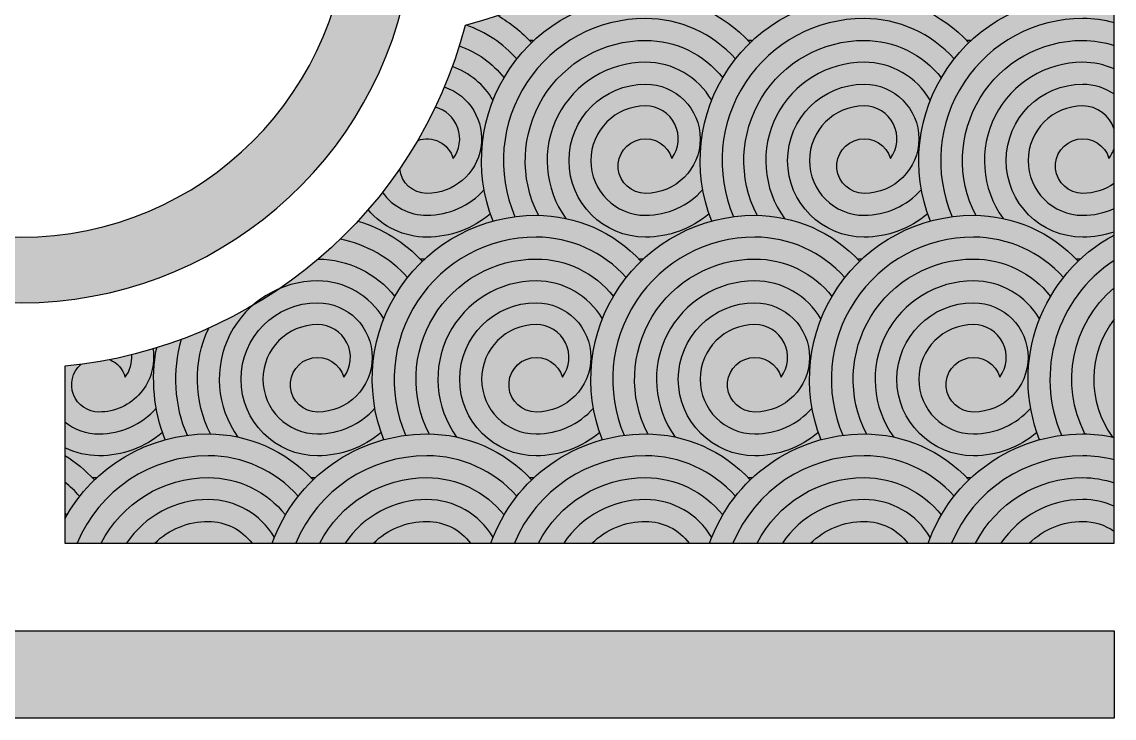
# Model space of a CAD drawing. Extents: x 46226 to 52544, y 29429 to 32275.
# Drawn here: x 46727.6 to 47227.2, y 30738.9 to 31057.4 of the extents above; entities that cross this region are included whole.
import ezdxf

# ---------------------------------------------------------------- set-up
doc = ezdxf.new("R2010")
doc.units = 0
doc.header["$LTSCALE"] = 1000
doc.header["$MEASUREMENT"] = 0

# ---------------------------------------------------------------- blocks, each defined once
blk = doc.blocks.new('dmgyxywl')
h = blk.add_hatch(color=42)
h.dxf.hatch_style = 1
h.paths.add_polyline_path([(785.6627537300956, -630.0000000000036, 0.5296103715122856), (715.941394180234, -732.6393202250074, -0.03400186756233257), (725.9309005918622, -730.6340734308214, -0.5385948708638986), (785.662753730212, -640.0000000000036, -0.2145275598044311), (826.8120488795903, -658.5070485064498, -0.03354111080086578), (833.5572063761792, -651.055473540564, 0.2101075844913805)])
h.paths.add_polyline_path([(785.6627537302993, -650.0000000000036, 0.5602845657230627), (736.6769980177487, -730.0079134930675, -0.04876835376769231), (749.2459174151008, -731.4350909360401, -0.6126568142648919), (785.6627537302411, -660.0000000000036, -0.2671563228269033), (815.921716911238, -677.4103681900197, -0.03835781439933054), (820.9546715903416, -667.080821398984, 0.2292727617895306)], flags=17)
h.paths.add_polyline_path([(785.6627537302338, -670.0000000000036, 1), (785.6627537302265, -740.0000000000036, 0.1773689056997282), (814.7272715136933, -729.3548221653837, -0.03835781439934827), (811.8394341135936, -718.2331961664277, -0.2144235957345806), (785.6627537302411, -730.0000000000036, -1), (785.6627537302265, -680.0000000000036, -0.6180339887500126), (797.6627537302338, -704.0000000000073, 2.000000000000271), (785.6627537302265, -720.0000000000036, 1)])
h = blk.add_hatch(color=42)
h.dxf.hatch_style = 1
h.paths.add_polyline_path([(885.6627537300956, -630.0000000000036, 0.5296103715122856), (815.941394180234, -732.6393202250074, -0.03400186756233257), (825.9309005918622, -730.6340734308214, -0.5385948708638986), (885.662753730212, -640.0000000000036, -0.2145275598044311), (926.8120488795903, -658.5070485064498, -0.03354111080086578), (933.5572063761792, -651.055473540564, 0.2101075844913805)])
h.paths.add_polyline_path([(885.6627537302993, -650.0000000000036, 0.5602845657230627), (836.6769980177487, -730.0079134930675, -0.04876835376769231), (849.2459174151008, -731.4350909360401, -0.6126568142648919), (885.6627537302411, -660.0000000000036, -0.2671563228269033), (915.921716911238, -677.4103681900197, -0.03835781439933054), (920.9546715903416, -667.080821398984, 0.2292727617895306)], flags=17)
h.paths.add_polyline_path([(885.6627537302338, -670.0000000000036, 1), (885.6627537302265, -740.0000000000036, 0.1773689056997282), (914.7272715136933, -729.3548221653837, -0.03835781439934827), (911.8394341135936, -718.2331961664277, -0.2144235957345806), (885.6627537302411, -730.0000000000036, -1), (885.6627537302265, -680.0000000000036, -0.6180339887500126), (897.6627537302338, -704.0000000000073, 2.000000000000271), (885.6627537302265, -720.0000000000036, 1)])
h = blk.add_hatch(color=42)
h.dxf.hatch_style = 1
edge = h.paths.add_edge_path()
edge.add_line((1000, -641.9015690495544), (1000, -631.6009198063584))
edge.add_arc((985.6627537302265, -695.0000000000073), 65.00000000000321, 77.25730859235688, 90.00000000011543)
edge.add_arc((985.6627537302411, -705.0000000000109), 75.00000000000769, 90.00000000011117, 201.6246339271363)
edge.add_arc((935.6627537302338, -805.0000000000109), 75.00000000000679, 97.45561070894001, 105.2452637187024, ccw=False)
edge.add_arc((985.6627537302265, -705.0000000000036), 65.00000000000031, 90.00000000001279, 203.2267108443493, ccw=False)
edge.add_arc((985.6627537302265, -695.0000000000073), 55.00000000000279, 74.88975112758868, 90.00000000001518, ccw=False)
edge = h.paths.add_edge_path()
edge.add_line((1000, -663.0712767339537), (1000, -652.3450662947434))
edge.add_arc((985.6627537302338, -695.0000000000109), 45.00000000000598, 71.42138926846027, 89.99999999991662)
edge.add_arc((985.6627537302193, -704.9999999999927), 54.99999999998902, 89.99999999991662, 207.0449473588073)
edge.add_arc((935.6627537302338, -795.0000000000109), 65.00000000000489, 77.9378990770116, 89.10593422333181, ccw=False)
edge.add_arc((985.6627537302338, -705.0000000000036), 44.99999999999861, 89.99999999999068, 215.9760102486712, ccw=False)
edge.add_arc((985.6627537302338, -695.0000000000073), 35.00000000000311, 65.81805369536829, 89.99999999998812, ccw=False)
edge = h.paths.add_edge_path()
edge.add_line((1000, -715.4803166332931), (1000, -699.4094636181762))
edge.add_arc((985.6627537302265, -695.0000000000036), 15.00000000000236, 323.1301023541615, 342.90456086186595, ccw=False)
edge.add_arc((985.6627537302265, -707.5), 12.50000000000193, 16.2602047082706, 270.0000000000001)
edge.add_arc((985.6627537302265, -695.0000000000036), 25, 270.0000000000084, 304.993943977042)
edge = h.paths.add_edge_path()
edge.add_line((1000, -737.6549337052638), (1000, -726.9287232660536))
edge.add_arc((985.6627537302338, -695), 35.00000000000316, 270, 294.18194630463165, ccw=False)
edge.add_arc((985.6627537302265, -705.0000000000036), 25.00000000000182, 89.99999999999159, 270.00000000000836, ccw=False)
edge.add_arc((985.6627537302265, -695.0000000000036), 15.00000000000276, 17.095439138107395, 90, ccw=False)
edge.add_line((1000, -690.5905363818383), (1000, -674.5196833667105))
edge.add_arc((985.6627537302265, -695), 24.99999999999745, 55.0060560229664, 89.99999999998334)
edge.add_arc((985.6627537302265, -705.0000000000036), 34.99999999999818, 89.99999999999405, 270.000000000006)
edge.add_arc((985.6627537302411, -695.0000000000036), 44.99999999999771, 269.9999999999815, 288.5786107315339)
h = blk.add_hatch(color=42)
h.dxf.hatch_style = 1
edge = h.paths.add_edge_path()
edge.add_arc((649.9999999932625, -440.0000000018372), 210.0000000000062, 284.8049397042183, 288.9157934043822)
edge.add_arc((685.6627537302265, -695.0000000000073), 65.00000000000321, 42.53726890509529, 60.08681777884328, ccw=False)
edge.add_arc((785.6627537302193, -705.0000000000437), 75.00000000001478, 134.0065524864345, 141.6907281251619)
edge.add_arc((685.6627537302265, -695.0000000000073), 55.00000000000279, 41.56798078502358, 70.89848405411118)
edge = h.paths.add_edge_path()
edge.add_arc((500.000000011576, -589.9999999658066), 209.9999999999992, 339.9537906880102, 342.6825770567418)
edge.add_arc((685.6627537302338, -695.0000000000109), 45.00000000000598, 38.34726389134528, 70.77436011584092, ccw=False)
edge.add_arc((785.6627537302629, -705.0000000000146), 75.00000000002514, 149.6295375079852, 158.4161933700318)
edge.add_arc((685.6627537302338, -695.0000000000073), 35.00000000000311, 30.16957349167917, 70.61897504304217)
edge = h.paths.add_edge_path()
edge.add_arc((500.0000000066866, -589.9999999898064), 209.9999999999992, 319.1254991670868, 321.9222942699828)
edge.add_arc((685.6627537302338, -705.0000000000036), 25, 215.4877479380364, 270)
edge.add_arc((685.6627537302411, -695.0000000000073), 34.99999999999623, 270, 318.409240233315)
edge.add_arc((785.6627537302193, -705.0000000000437), 74.99999999997992, 190.1626203549432, 198.9492762169941)
edge.add_arc((685.6627537302338, -695.0000000000036), 44.9999999999965, 269.9999999999907, 310.23154983365197, ccw=False)
edge.add_arc((685.6627537302265, -705.0000000000036), 35, 219.8449228837463, 270.00000000000597, ccw=False)
edge = h.paths.add_edge_path()
edge.add_arc((500.0000000075306, -589.9999999865431), 209.9999999999991, 325.5751059687954, 329.7680797704368)
edge.add_arc((685.6627537302193, -707.5), 12.50000000000339, 16.26020470828672, 109.74982804162809, ccw=False)
edge.add_arc((685.6627537303866, -695.0000000004766), 14.99999999958752, 323.1301023552343, 435.1811853152982)
edge.add_arc((499.9999999931024, -590.0000000119908), 209.9999999999981, 334.4723142929128, 337.2227603424911)
edge.add_arc((685.6627537302193, -695.0000000000036), 24.99999999999975, -89.99999999998329, 71.43182685168352, ccw=False)
edge.add_arc((685.6627537302193, -707.5), 12.50000000000339, 185.593357603436, 270.00000000003337, ccw=False)
h = blk.add_hatch(color=42)
h.dxf.hatch_style = 1
h.paths.add_polyline_path([(635.6627537302338, -770.0000000000036, 1), (635.6627537302265, -840.0000000000036, 0.1773689056997282), (664.7272715136933, -829.3548221653837, -0.03835781439934827), (661.8394341135936, -818.2331961664277, -0.2144235957345806), (635.6627537302411, -830.0000000000036, -1), (635.6627537302265, -780.0000000000036, -0.6180339887500126), (647.6627537302338, -804.0000000000073, 2.000000000000271), (635.6627537302265, -820.0000000000036, 1)])
edge = h.paths.add_edge_path()
edge.add_arc((500.0000000101645, -589.999999994383), 209.9999999999991, 287.1871689195216, 290.4176669954207)
edge.add_arc((635.6627537302265, -805.0000000000036), 65.00000000000031, 163.745889643642, 203.2267108443493)
edge.add_arc((585.6627537302338, -905.0000000000109), 75.00000000000679, 97.45561070893994, 105.2452637187024)
edge.add_arc((635.6627537302411, -805.0000000000109), 75.00000000000769, 168.9478783152486, 201.6246339271362, ccw=False)
edge = h.paths.add_edge_path()
edge.add_arc((499.9999999925712, -590.0000000047148), 209.9999999999991, 314.03423832602, 317.2052351135456)
edge.add_arc((635.6627537302265, -795.0000000000073), 65.00000000000321, 42.53726890509529, 73.52522788294237, ccw=False)
edge.add_arc((735.6627537302193, -805.0000000000437), 75.00000000001478, 134.0065524864345, 141.6907281251619)
edge.add_arc((635.6627537302265, -795.0000000000073), 55.00000000000279, 41.56798078502358, 79.20023790724166)
edge = h.paths.add_edge_path()
edge.add_arc((500.0000000010477, -589.9999999970532), 209.9999999999992, 294.1358722085545, 300.1868248826239)
edge.add_arc((635.6627537302338, -805.0000000000036), 44.99999999999861, 131.9305214316851, 215.9760102486712)
edge.add_arc((585.6627537302338, -895.0000000000109), 65.00000000000489, 77.93789907701158, 89.10593422333179)
edge.add_arc((635.6627537302193, -804.9999999999927), 54.99999999998902, 154.8682700097412, 207.0449473588073, ccw=False)
edge = h.paths.add_edge_path()
edge.add_arc((500.0000000045256, -589.9999999944375), 209.9999999999991, 304.3161700317251, 310.3670190283675)
edge.add_arc((635.6627537302338, -795.0000000000109), 45.00000000000598, 38.34726389134528, 89.55391983362858, ccw=False)
edge.add_arc((735.6627537302629, -805.0000000000146), 75.00000000002514, 149.6295375079852, 158.4161933700318)
edge.add_arc((635.6627537302338, -795.0000000000073), 35.00000000000311, 30.16957349167917, 89.99999999998808)
edge.add_arc((635.6627537302338, -805.0000000000036), 44.99999999999861, 89.99999999999073, 112.572473506943)
h = blk.add_hatch(color=42)
h.dxf.hatch_style = 1
h.paths.add_polyline_path([(735.6627537300956, -730.0000000000036, 0.5296103715122856), (665.941394180234, -832.6393202250074, -0.03400186756233257), (675.9309005918622, -830.6340734308214, -0.5385948708638986), (735.662753730212, -740.0000000000036, -0.2145275598044311), (776.8120488795903, -758.5070485064498, -0.03354111080086578), (783.5572063761792, -751.055473540564, 0.2101075844913805)])
h.paths.add_polyline_path([(735.6627537302993, -750.0000000000036, 0.5602845657230627), (686.6769980177487, -830.0079134930675, -0.04876835376769231), (699.2459174151008, -831.4350909360401, -0.6126568142648919), (735.6627537302411, -760.0000000000036, -0.2671563228269033), (765.921716911238, -777.4103681900197, -0.03835781439933054), (770.9546715903416, -767.080821398984, 0.2292727617895306)], flags=17)
h.paths.add_polyline_path([(735.6627537302338, -770.0000000000036, 1), (735.6627537302265, -840.0000000000036, 0.1773689056997282), (764.7272715136933, -829.3548221653837, -0.03835781439934827), (761.8394341135936, -818.2331961664277, -0.2144235957345806), (735.6627537302411, -830.0000000000036, -1), (735.6627537302265, -780.0000000000036, -0.6180339887500126), (747.6627537302338, -804.0000000000073, 2.000000000000271), (735.6627537302265, -820.0000000000036, 1)])
h = blk.add_hatch(color=42)
h.dxf.hatch_style = 1
h.paths.add_polyline_path([(835.6627537300956, -730.0000000000036, 0.5296103715122856), (765.941394180234, -832.6393202250074, -0.03400186756233257), (775.9309005918622, -830.6340734308214, -0.5385948708638986), (835.662753730212, -740.0000000000036, -0.2145275598044311), (876.8120488795903, -758.5070485064498, -0.03354111080086578), (883.5572063761792, -751.055473540564, 0.2101075844913805)])
h.paths.add_polyline_path([(835.6627537302993, -750.0000000000036, 0.5602845657230627), (786.6769980177487, -830.0079134930675, -0.04876835376769231), (799.2459174151008, -831.4350909360401, -0.6126568142648919), (835.6627537302411, -760.0000000000036, -0.2671563228269033), (865.921716911238, -777.4103681900197, -0.03835781439933054), (870.9546715903416, -767.080821398984, 0.2292727617895306)], flags=17)
h.paths.add_polyline_path([(835.6627537302338, -770.0000000000036, 1), (835.6627537302265, -840.0000000000036, 0.1773689056997282), (864.7272715136933, -829.3548221653837, -0.03835781439934827), (861.8394341135936, -818.2331961664277, -0.2144235957345806), (835.6627537302411, -830.0000000000036, -1), (835.6627537302265, -780.0000000000036, -0.6180339887500126), (847.6627537302338, -804.0000000000073, 2.000000000000271), (835.6627537302265, -820.0000000000036, 1)])
h = blk.add_hatch(color=42)
h.dxf.hatch_style = 1
h.paths.add_polyline_path([(935.6627537300956, -730.0000000000036, 0.5296103715122856), (865.941394180234, -832.6393202250074, -0.03400186756233257), (875.9309005918622, -830.6340734308214, -0.5385948708638986), (935.662753730212, -740.0000000000036, -0.2145275598044311), (976.8120488795903, -758.5070485064498, -0.03354111080086578), (983.5572063761792, -751.055473540564, 0.2101075844913805)])
h.paths.add_polyline_path([(935.6627537302993, -750.0000000000036, 0.5602845657230627), (886.6769980177487, -830.0079134930675, -0.04876835376769231), (899.2459174151008, -831.4350909360401, -0.6126568142648919), (935.6627537302411, -760.0000000000036, -0.2671563228269033), (965.921716911238, -777.4103681900197, -0.03835781439933054), (970.9546715903416, -767.080821398984, 0.2292727617895306)], flags=17)
h.paths.add_polyline_path([(935.6627537302338, -770.0000000000036, 1), (935.6627537302265, -840.0000000000036, 0.1773689056997282), (964.7272715136933, -829.3548221653837, -0.03835781439934827), (961.8394341135936, -818.2331961664277, -0.2144235957345806), (935.6627537302411, -830.0000000000036, -1), (935.6627537302265, -780.0000000000036, -0.6180339887500126), (947.6627537302338, -804.0000000000073, 2.000000000000271), (935.6627537302265, -820.0000000000036, 1)])
h = blk.add_hatch(color=42)
h.dxf.hatch_style = 1
edge = h.paths.add_edge_path()
edge.add_line((1000, -750.6569415989798), (1000, -739.02145806115))
edge.add_arc((1035.662753730241, -805.0000000000109), 75.00000000000769, 118.3921303085546, 201.6246339271363)
edge.add_arc((985.6627537302338, -905.0000000000109), 75.00000000000679, 97.45561070894001, 105.2452637187024, ccw=False)
edge.add_arc((1035.662753730227, -805.0000000000036), 65.00000000000031, 123.27497763865821, 203.2267108443493, ccw=False)
edge = h.paths.add_edge_path()
edge.add_line((1000, -777.5560936385446), (1000, -763.1291509952716))
edge.add_arc((1035.662753730219, -804.9999999999927), 54.99999999998902, 130.4221084661392, 207.0449473588073)
edge.add_arc((985.6627537302338, -895.0000000000109), 65.00000000000489, 77.9378990770116, 89.10593422333181, ccw=False)
edge.add_arc((1035.662753730234, -805.0000000000036), 44.99999999999861, 142.4202877184923, 215.9760102486712, ccw=False)
h = blk.add_hatch(color=42)
h.dxf.hatch_style = 1
edge = h.paths.add_edge_path()
edge.add_line((520, -824.4853315493019), (520, -836.2998106318009))
edge.add_arc((535.6627537302265, -805.0000000000036), 35, 243.4161362098932, 270.0000000000059)
edge.add_arc((535.6627537302338, -795.0000000000036), 44.9999999999965, 269.9999999999907, 310.231549833652)
edge.add_arc((635.6627537302193, -805.0000000000437), 74.99999999997992, 190.1626203549432, 198.9492762169941, ccw=False)
edge.add_arc((535.6627537302411, -795.0000000000073), 34.99999999999623, 270, 318.40924023331496, ccw=False)
edge.add_arc((535.6627537302338, -805.0000000000036), 25, 231.2068855710605, 270, ccw=False)
edge = h.paths.add_edge_path()
edge.add_arc((499.9999999892534, -589.9999999954962), 209.9999999999997, 259.3416747624432, 262.0737782459522)
edge.add_arc((535.6627537302265, -805.0000000000036), 65.00000000000031, 173.8121596233367, 203.2267108443493)
edge.add_arc((485.6627537302338, -905.0000000000109), 75.00000000000679, 97.45561070893994, 105.2452637187024)
edge.add_arc((535.6627537302411, -805.0000000000109), 75.00000000000769, 173.3979072818975, 201.6246339271362, ccw=False)
edge = h.paths.add_edge_path()
edge.add_arc((499.9999999931169, -589.9999999984211), 209.9999999999991, 277.4665586562827, 281.15692139101)
edge.add_arc((535.6627537302193, -807.5), 12.50000000000339, 16.26020470828672, 66.56395757636659, ccw=False)
edge.add_arc((535.6627537266613, -795.0000000123182), 14.99999999546195, 323.1301023999574, 364.5543258483389)
edge.add_arc((500.0000000098953, -589.9999999950269), 210.0000000000365, 283.9470842488067, 286.7048108304048)
edge.add_arc((535.6627537302265, -795.0000000000036), 25.00000000000139, -90, 8.887436518116886, ccw=False)
edge.add_arc((535.6627537302193, -807.5), 12.50000000000339, 132.0595223890934, 270.00000000003337, ccw=False)
h = blk.add_hatch(color=42)
h.dxf.hatch_style = 1
edge = h.paths.add_edge_path()
edge.add_line((520, -865.9147198980427), (520, -868.7591008312265))
edge.add_arc((585.6627537302629, -905.0000000000146), 75.00000000002514, 149.6295375079852, 151.1046069359036, ccw=False)
edge.add_arc((485.6627537302338, -895.0000000000109), 45.00000000000598, 38.34726389134529, 40.26618536622761)
edge = h.paths.add_edge_path()
edge.add_line((520, -839.8098421943869), (520, -852.0354388058113))
edge.add_arc((485.6627537302265, -895.0000000000073), 55.00000000000279, 41.56798078502362, 51.368177072690514, ccw=False)
edge.add_arc((585.6627537302193, -905.0000000000437), 75.00000000001478, 134.0065524864345, 141.6907281251619, ccw=False)
edge.add_arc((485.6627537302265, -895.0000000000073), 65.00000000000321, 42.53726890509537, 58.11167526656568)
edge = h.paths.add_edge_path()
edge.add_line((461.1678563023961, -880), (480, -880))
edge.add_line((480, -880), (480, -870.461134642399))
edge.add_arc((485.6627537302265, -905.0000000000036), 35, 99.31098158896569, 134.4153085971932)
edge = h.paths.add_edge_path()
edge.add_line((436.6729588745657, -880), (448.2461798624936, -880))
edge.add_arc((485.6627537302338, -905.0000000000036), 44.99999999999797, 97.22920791291159, 146.2510114041081, ccw=False)
edge.add_line((480, -860.3577193661622), (480, -850.2922928629741))
edge.add_arc((485.6627537302193, -904.9999999999927), 54.99999999999028, 95.90959765738866, 152.9643082105898)
edge = h.paths.add_edge_path()
edge.add_line((414.9520756115817, -880), (425.6627537302338, -880))
edge.add_arc((485.6627537302265, -905.0000000000036), 64.9999999999989, 94.99790333071383, 157.3801350519542, ccw=False)
edge.add_line((480, -840.247137359107), (480, -830.2140840786851))
edge.add_arc((485.6627537302411, -905.0000000000109), 75.0000000000074, 94.33014604154802, 160.5287793655027)
h = blk.add_hatch(color=42)
h.dxf.hatch_style = 1
edge = h.paths.add_edge_path()
edge.add_line((561.1678563023961, -880.0000000000036), (605.6627537302193, -880))
edge.add_arc((585.6627537302265, -895), 24.99999999999381, 36.86989764585402, 89.99999999998332)
edge.add_arc((585.6627537302265, -905.0000000000036), 34.99999999999818, 89.99999999999405, 134.4153085971974)
edge = h.paths.add_edge_path()
edge.add_line((536.6729588745657, -880), (548.2461798624936, -880))
edge.add_arc((585.6627537302338, -905.0000000000036), 44.99999999999861, 89.99999999999068, 146.2510114041081, ccw=False)
edge.add_arc((585.6627537302338, -895.0000000000073), 35.00000000000311, 30.169573491679216, 89.99999999998812, ccw=False)
edge.add_arc((685.6627537302629, -905.0000000000146), 75.00000000002514, 149.6295375079852, 158.4161933700318, ccw=False)
edge.add_arc((585.6627537302338, -895.0000000000109), 45.00000000000598, 38.34726389134529, 89.99999999991662)
edge.add_arc((585.6627537302193, -904.9999999999927), 54.99999999998902, 89.99999999991662, 152.9643082105898)
edge = h.paths.add_edge_path()
edge.add_line((520, -868.7591008312156), (520, -880.0000000000036))
edge.add_line((520, -880.0000000000036), (525.6627537302265, -880))
edge.add_arc((585.6627537302265, -905.0000000000036), 65.00000000000031, 90.00000000001279, 157.3801350519566, ccw=False)
edge.add_arc((585.6627537302265, -895.0000000000073), 55.00000000000279, 41.56798078502362, 90.00000000001518, ccw=False)
edge.add_arc((685.6627537302193, -905.0000000000437), 75.00000000001478, 134.0065524864345, 141.6907281251619, ccw=False)
edge.add_arc((585.6627537302265, -895.0000000000073), 65.00000000000321, 42.53726890509537, 90.00000000011543)
edge.add_arc((585.6627537302411, -905.0000000000109), 75.00000000000769, 90.00000000011117, 151.1046069358906)
h = blk.add_hatch(color=42)
h.dxf.hatch_style = 1
edge = h.paths.add_edge_path()
edge.add_line((661.1678563023961, -880.0000000000036), (705.6627537302265, -880.0000000000036))
edge.add_arc((685.6627537302265, -895.0000000000036), 24.99999999999854, 36.86989764584402, 89.99999999998334)
edge.add_arc((685.6627537302265, -905.0000000000036), 34.99999999999818, 89.99999999999405, 134.4153085971974)
edge = h.paths.add_edge_path()
edge.add_line((636.6729588745657, -880), (648.2461798624936, -880))
edge.add_arc((685.6627537302338, -905.0000000000036), 44.99999999999861, 89.99999999999068, 146.2510114041081, ccw=False)
edge.add_arc((685.6627537302338, -895.0000000000073), 35.00000000000311, 30.169573491679216, 89.99999999998812, ccw=False)
edge.add_arc((785.6627537302629, -905.0000000000146), 75.00000000002514, 149.6295375079852, 158.4161933700318, ccw=False)
edge.add_arc((685.6627537302338, -895.0000000000109), 45.00000000000598, 38.34726389134529, 89.99999999991662)
edge.add_arc((685.6627537302193, -904.9999999999927), 54.99999999998902, 89.99999999991662, 152.9643082105898)
edge = h.paths.add_edge_path()
edge.add_line((614.9520756115817, -880), (625.6627537302338, -880))
edge.add_arc((685.6627537302265, -905.0000000000036), 65.00000000000031, 90.00000000001279, 157.3801350519541, ccw=False)
edge.add_arc((685.6627537302265, -895.0000000000073), 55.00000000000279, 41.56798078502362, 90.00000000001518, ccw=False)
edge.add_arc((785.6627537302193, -905.0000000000437), 75.00000000001478, 134.0065524864345, 141.6907281251619, ccw=False)
edge.add_arc((685.6627537302265, -895.0000000000073), 65.00000000000321, 42.53726890509537, 90.00000000011543)
edge.add_arc((685.6627537302411, -905.0000000000109), 75.00000000000769, 90.00000000011117, 160.5287793655027)
h = blk.add_hatch(color=42)
h.dxf.hatch_style = 1
edge = h.paths.add_edge_path()
edge.add_line((761.1678563023961, -880.0000000000036), (805.6627537302193, -880))
edge.add_arc((785.6627537302265, -895), 24.99999999999381, 36.86989764585402, 89.99999999998332)
edge.add_arc((785.6627537302265, -905.0000000000036), 34.99999999999818, 89.99999999999405, 134.4153085971974)
edge = h.paths.add_edge_path()
edge.add_line((736.6729588745657, -880), (748.2461798625081, -880))
edge.add_arc((785.6627537302338, -905.0000000000036), 44.99999999999861, 89.99999999999068, 146.2510114040979, ccw=False)
edge.add_arc((785.6627537302338, -895.0000000000073), 35.00000000000311, 30.169573491679216, 89.99999999998812, ccw=False)
edge.add_arc((885.6627537302629, -905.0000000000146), 75.00000000002514, 149.6295375079852, 158.4161933700318, ccw=False)
edge.add_arc((785.6627537302338, -895.0000000000109), 45.00000000000598, 38.34726389134529, 89.99999999991662)
edge.add_arc((785.6627537302193, -904.9999999999927), 54.99999999998902, 89.99999999991662, 152.9643082105898)
edge = h.paths.add_edge_path()
edge.add_line((714.9520756115817, -880), (725.6627537302265, -880))
edge.add_arc((785.6627537302265, -905.0000000000036), 65.00000000000031, 90.00000000001279, 157.3801350519566, ccw=False)
edge.add_arc((785.6627537302265, -895.0000000000073), 55.00000000000279, 41.56798078502362, 90.00000000001518, ccw=False)
edge.add_arc((885.6627537302193, -905.0000000000437), 75.00000000001478, 134.0065524864345, 141.6907281251619, ccw=False)
edge.add_arc((785.6627537302265, -895.0000000000073), 65.00000000000321, 42.53726890509537, 90.00000000011543)
edge.add_arc((785.6627537302411, -905.0000000000109), 75.00000000000769, 90.00000000011117, 160.5287793655027)
h = blk.add_hatch(color=42)
h.dxf.hatch_style = 1
edge = h.paths.add_edge_path()
edge.add_line((861.1678563023961, -880.0000000000036), (905.6627537302193, -880))
edge.add_arc((885.6627537302265, -895), 24.99999999999381, 36.86989764585402, 89.99999999998332)
edge.add_arc((885.6627537302265, -905.0000000000036), 34.99999999999818, 89.99999999999405, 134.4153085971974)
edge = h.paths.add_edge_path()
edge.add_line((836.6729588745657, -880), (848.2461798625009, -880))
edge.add_arc((885.6627537302338, -905.0000000000036), 44.99999999999861, 89.99999999999068, 146.251011404103, ccw=False)
edge.add_arc((885.6627537302338, -895.0000000000073), 35.00000000000311, 30.169573491679216, 89.99999999998812, ccw=False)
edge.add_arc((985.6627537302629, -905.0000000000146), 75.00000000002514, 149.6295375079852, 158.4161933700318, ccw=False)
edge.add_arc((885.6627537302338, -895.0000000000109), 45.00000000000598, 38.34726389134529, 89.99999999991662)
edge.add_arc((885.6627537302193, -904.9999999999927), 54.99999999998902, 89.99999999991662, 152.9643082105898)
edge = h.paths.add_edge_path()
edge.add_line((814.9520756115817, -880), (825.6627537302338, -880))
edge.add_arc((885.6627537302265, -905.0000000000036), 65.00000000000031, 90.00000000001279, 157.3801350519541, ccw=False)
edge.add_arc((885.6627537302265, -895.0000000000073), 55.00000000000279, 41.56798078502362, 90.00000000001518, ccw=False)
edge.add_arc((985.6627537302193, -905.0000000000437), 75.00000000001478, 134.0065524864345, 141.6907281251619, ccw=False)
edge.add_arc((885.6627537302265, -895.0000000000073), 65.00000000000321, 42.53726890509537, 90.00000000011543)
edge.add_arc((885.6627537302411, -905.0000000000109), 75.00000000000769, 90.00000000011117, 160.5287793655027)
h = blk.add_hatch(color=42)
h.dxf.hatch_style = 1
edge = h.paths.add_edge_path()
edge.add_line((961.1678563023961, -880.0000000000036), (1000, -880))
edge.add_line((1000, -880), (1000, -874.5196833667105))
edge.add_arc((985.6627537302265, -895), 24.99999999999745, 55.0060560229664, 89.99999999998334)
edge.add_arc((985.6627537302265, -905.0000000000036), 34.99999999999818, 89.99999999999405, 134.4153085971974)
edge = h.paths.add_edge_path()
edge.add_line((936.6729588745657, -880), (948.2461798625009, -880))
edge.add_arc((985.6627537302338, -905.0000000000036), 44.99999999999834, 89.99999999999068, 146.251011404103, ccw=False)
edge.add_arc((985.6627537302338, -895.0000000000073), 35.00000000000291, 65.81805369536829, 89.99999999998812, ccw=False)
edge.add_line((1000, -863.0712767339537), (1000, -852.3450662947471))
edge.add_arc((985.6627537302265, -895.0000000000109), 45.00000000000575, 71.42138926845, 89.99999999990736)
edge.add_arc((985.6627537302193, -904.9999999999927), 54.99999999998978, 89.99999999991662, 152.9643082105898)
edge = h.paths.add_edge_path()
edge.add_line((914.9520756115817, -880), (925.6627537302265, -880))
edge.add_arc((985.6627537302265, -905.0000000000036), 64.99999999999882, 90.00000000001279, 157.3801350519566, ccw=False)
edge.add_arc((985.6627537302193, -895.0000000000073), 55.00000000000239, 74.8897511275814, 90.00000000000762, ccw=False)
edge.add_line((1000, -841.9015690495544), (1000, -831.6009198063621))
edge.add_arc((985.6627537302265, -895.0000000000036), 65.00000000000337, 77.25730859235546, 90.00000000011543)
edge.add_arc((985.6627537302411, -905.0000000000109), 75.00000000000782, 90.00000000011117, 160.5287793655027)
at = {"color": 42}
for points in [[(715.941394180234, -732.6393202250074, -0.5296103715128742), (785.6627537302338, -630.0000000000036, -0.2101075844907978), (833.557206376172, -651.0554735405567, -0.2101075844907978)], [(815.941394180234, -732.6393202250074, -0.5296103715128742), (885.6627537302338, -630.0000000000036, -0.2101075844907978), (933.557206376172, -651.0554735405567, -0.2101075844907978)], [(915.941394180234, -732.6393202250074, -0.5296103715129522), (985.6627537302338, -630.0000000000036, -0.05565784578429536), (1000, -631.6009198063621, -0.05565784578429536)], [(718.077420186084, -638.659167573107, -0.0767243723206992), (733.557206376172, -651.0554735405567)], [(726.8120488795903, -658.5070485064498, 0.1286817691883991), (703.6611132614344, -643.0282860184016, 0.1286817691883991)], [(826.8120488795903, -658.5070485064498, 0.2145275598043432), (785.6627537302338, -640.0000000000036, 0.5385948708639797), (725.9309005918622, -730.6340734308214)], [(926.8120488795903, -658.5070485064498, 0.2145275598043432), (885.6627537302338, -640.0000000000036, 0.5385948708639797), (825.9309005918622, -730.6340734308214)], [(1000, -641.9015690495544, 0.06602659611145333), (985.6627537302338, -640.0000000000036, 0.5385948708639797), (925.9309005918622, -730.6340734308214)], [(700.480768745605, -652.5096901517063, -0.1424417020997415), (720.9546715903343, -667.0808213989803)], [(736.6769980177487, -730.0079134930675, -0.5602845657226486), (785.6627537302338, -650.0000000000036, -0.2292727617898945), (820.9546715903343, -667.0808213989803, -0.2292727617898945)], [(732.4569485359389, -649.8856637809513, 0.01238804775090993), (734.6840423793474, -649.9893556754505, 0.01238804775090993)], [(836.6769980177487, -730.0079134930675, -0.5602845657226486), (885.6627537302338, -650.0000000000036, -0.2292727617898945), (920.9546715903343, -667.0808213989803, -0.2292727617898945)], [(832.4569485359389, -649.8856637809513, 0.01238804775090993), (834.6840423793474, -649.9893556754505, 0.01238804775090993)], [(936.6769980177487, -730.0079134930675, -0.5602845657225167), (985.6627537302338, -650.0000000000036, -0.08124252033361139), (1000, -652.3450662947434, -0.08124252033361139)], [(932.4569485359389, -649.8856637809513, 0.01238804775090993), (934.6840423793474, -649.9893556754505, 0.01238804775090993)], [(715.921716911238, -677.410368190016, 0.1783495330455104), (697.2774596319068, -661.9833586381465, 0.1783495330455104)], [(815.921716911238, -677.410368190016, 0.2671563228269426), (785.6627537302338, -660.0000000000036, 0.6126568142647957), (749.2459174150936, -731.4350909360364)], [(915.921716911238, -677.410368190016, 0.2671563228269426), (885.6627537302338, -660.0000000000036, 0.6126568142647957), (849.2459174150936, -731.4350909360364)], [(1000, -663.0712767339537, 0.1059069629637449), (985.6627537302338, -660.0000000000036, 0.6126568142647957), (949.2459174150936, -731.4350909360364)], [(693.6235734945003, -671.3013639911333, -0.849802207007398), (685.6627537302338, -720.0000000000036, -0.3859011841348611), (673.2222699040358, -708.7183440278168, -0.3859011841348611)], [(814.7272715136933, -729.3548221653837, -0.1773689056996906), (785.6627537302338, -740.0000000000036, -1), (785.6627537302338, -670.0000000000036, -1), (785.6627537302338, -720.0000000000036, -2.000000000000667), (797.6627537302338, -704.0000000000073, 0.6180339887498865), (785.6627537302338, -680.0000000000036, 1), (785.6627537302338, -730.0000000000036, 0.2144235957345824), (811.8394341135863, -718.2331961664277)], [(914.7272715136933, -729.3548221653837, -0.1773689056996906), (885.6627537302338, -740.0000000000036, -1), (885.6627537302338, -670.0000000000036, -1), (885.6627537302338, -720.0000000000036, -2.000000000000667), (897.6627537302338, -704.0000000000073, 0.6180339887498865), (885.6627537302338, -680.0000000000036, 1), (885.6627537302338, -730.0000000000036, 0.2144235957345824), (911.8394341135863, -718.2331961664277)], [(1000, -737.6549337052638, -0.08124252033360953), (985.6627537302338, -740.0000000000036, -1), (985.6627537302338, -670.0000000000036, -0.153887670797803), (1000, -674.5196833667069)], [(681.438830062456, -695.7352871327494, -0.4321669648914854), (697.6627537302338, -704.0000000000073, 0.5319953717538805), (689.4992021487997, -680.4989081951862)], [(1000, -690.5905363818129, 0.3292888978193784), (985.6627537302338, -680.0000000000036, 1), (985.6627537302338, -730.0000000000036, 0.1059069629637611), (1000, -726.9287232660499, 0.1059069629637611)], [(1000, -715.4803166333004, -0.1538876707978201), (985.6627537302338, -720.0000000000036, -2.000000000000667), (997.6627537302338, -704.0000000000073, 0.08649710552403335), (1000, -699.4094636181944, 0.08649710552403335)], [(665.3067618154964, -719.5132213228972, 0.2424439809812113), (685.6627537302338, -730.0000000000036, 0.2144235957345824), (711.8394341135863, -718.2331961664277)], [(714.7272715136933, -729.3548221653837, -0.1773689056996676), (685.6627537302338, -740.0000000000036, -0.2224046772555015), (658.7904044480165, -727.4249156978294, -0.2224046772555015)], [(654.0963078069472, -732.6685947206388, -0.1360405154885766), (683.557206376172, -751.0554735405567)], [(665.941394180234, -832.6393202250074, -0.5296103715128742), (735.6627537302338, -730.0000000000036, -0.2101075844907978), (783.557206376172, -751.0554735405567, -0.2101075844907978)], [(765.941394180234, -832.6393202250074, -0.5296103715128742), (835.6627537302338, -730.0000000000036, -0.2101075844907978), (883.557206376172, -751.0554735405567, -0.2101075844907978)], [(865.941394180234, -832.6393202250074, -0.5296103715128742), (935.6627537302338, -730.0000000000036, -0.2101075844907978), (983.557206376172, -751.0554735405567, -0.2101075844907978)], [(965.941394180234, -832.6393202250074, -0.3800266627641523), (1000, -739.0214580611573, -0.3800266627641523)], [(676.8120488795903, -758.5070485064498, 0.1656935354991018), (645.9685017030788, -740.9741584172953, 0.1656935354991018)], [(776.8120488795903, -758.5070485064498, 0.2145275598043432), (735.6627537302338, -740.0000000000036, 0.5385948708639797), (675.9309005918622, -830.6340734308214)], [(876.8120488795903, -758.5070485064498, 0.2145275598043432), (835.6627537302338, -740.0000000000036, 0.5385948708639797), (775.9309005918622, -830.6340734308214)], [(976.8120488795903, -758.5070485064498, 0.2145275598043432), (935.6627537302338, -740.0000000000036, 0.5385948708639797), (875.9309005918622, -830.6340734308214)], [(636.0131007333403, -750.0013638320343, -0.2272249671035349), (670.9546715903343, -767.0808213989803)], [(686.6769980177487, -830.0079134930675, -0.5602845657226486), (735.6627537302338, -750.0000000000036, -0.2292727617898945), (770.9546715903343, -767.0808213989803, -0.2292727617898945)], [(682.4569485359389, -749.8856637809513, 0.01238804775090993), (684.6840423793474, -749.9893556754505, 0.01238804775090993)], [(786.6769980177487, -830.0079134930675, -0.5602845657226486), (835.6627537302338, -750.0000000000036, -0.2292727617898945), (870.9546715903343, -767.0808213989803, -0.2292727617898945)], [(782.4569485359389, -749.8856637809513, 0.01238804775090993), (784.6840423793474, -749.9893556754505, 0.01238804775090993)], [(886.6769980177487, -830.0079134930675, -0.5602845657226486), (935.6627537302338, -750.0000000000036, -0.2292727617898945), (970.9546715903343, -767.0808213989803, -0.2292727617898945)], [(882.4569485359389, -749.8856637809513, 0.01238804775090993), (884.6840423793474, -749.9893556754505, 0.01238804775090993)], [(1000, -750.6569415989761, 0.3637317493495718), (975.9309005918622, -830.6340734308214)], [(982.4569485359389, -749.8856637809513, 0.01238804775090993), (984.6840423793474, -749.9893556754505, 0.01238804775090993)], [(665.921716911238, -777.410368190016, 0.2671563228269426), (635.6627537302338, -760.0000000000036, 0.6126568142647957), (599.2459174150936, -831.4350909360364)], [(765.921716911238, -777.410368190016, 0.2671563228269426), (735.6627537302338, -760.0000000000036, 0.6126568142647957), (699.2459174150936, -831.4350909360364)], [(865.921716911238, -777.410368190016, 0.2671563228269426), (835.6627537302338, -760.0000000000036, 0.6126568142647957), (799.2459174150936, -831.4350909360364)], [(965.921716911238, -777.410368190016, 0.2671563228269426), (935.6627537302338, -760.0000000000036, 0.6126568142647957), (899.2459174150936, -831.4350909360364)], [(986.6769980177487, -830.0079134930675, -0.3473703237370984), (1000, -763.1291509952644, -0.3473703237370984)], [(664.7272715136933, -829.3548221653837, -0.1773689056996906), (635.6627537302338, -840.0000000000036, -1), (635.6627537302338, -770.0000000000036, -1), (635.6627537302338, -820.0000000000036, -2.000000000000667), (647.6627537302338, -804.0000000000073, 0.6180339887498865), (635.6627537302338, -780.0000000000036, 1), (635.6627537302338, -830.0000000000036, 0.2144235957345824), (661.8394341135863, -818.2331961664277)], [(764.7272715136933, -829.3548221653837, -0.1773689056996906), (735.6627537302338, -840.0000000000036, -1), (735.6627537302338, -770.0000000000036, -1), (735.6627537302338, -820.0000000000036, -2.000000000000667), (747.6627537302338, -804.0000000000073, 0.6180339887498865), (735.6627537302338, -780.0000000000036, 1), (735.6627537302338, -830.0000000000036, 0.2144235957345824), (761.8394341135863, -818.2331961664277)], [(864.7272715136933, -829.3548221653837, -0.1773689056996906), (835.6627537302338, -840.0000000000036, -1), (835.6627537302338, -770.0000000000036, -1), (835.6627537302338, -820.0000000000036, -2.000000000000667), (847.6627537302338, -804.0000000000073, 0.6180339887498865), (835.6627537302338, -780.0000000000036, 1), (835.6627537302338, -830.0000000000036, 0.2144235957345824), (861.8394341135863, -818.2331961664277)], [(964.7272715136933, -829.3548221653837, -0.1773689056996906), (935.6627537302338, -840.0000000000036, -1), (935.6627537302338, -770.0000000000036, -1), (935.6627537302338, -820.0000000000036, -2.000000000000667), (947.6627537302338, -804.0000000000073, 0.6180339887498865), (935.6627537302338, -780.0000000000036, 1), (935.6627537302338, -830.0000000000036, 0.2144235957345824), (961.8394341135863, -818.2331961664277)], [(1000, -777.5560936385409, 0.3324411620651938), (999.2459174150936, -831.4350909360364)], [(586.6769980177487, -830.0079134930675, -0.2316803252614823), (585.8693979425734, -781.6414529688991, -0.2316803252614823)], [(573.2608182129916, -786.8066373722904, 0.1739921321895163), (575.9309005918622, -830.6340734308214)], [(560.3625978802156, -791.137656285824, -0.4604109156254514), (535.6627537302338, -820.0000000000036, -0.6868986330245348), (527.2889753451454, -798.2193838805069, -0.6868986330245348)], [(540.6343179033283, -796.0311923168665, -0.223085584120356), (547.6627537302338, -804.0000000000073, 0.1827416508781794), (550.6153911329602, -793.8089354749864)], [(565.941394180234, -832.6393202250074, -0.1435533220056004), (562.0537637819652, -790.6223576760531, -0.1435533220056004)], [(520, -824.4853315493019, 0.170902208705173), (535.6627537302338, -830.0000000000036, 0.2144235957345824), (561.8394341135863, -818.2331961664277)], [(564.7272715136933, -829.3548221653837, -0.1773689056996873), (535.6627537302338, -840.0000000000036, -0.1165170205905609), (520, -836.2998106317973, -0.1165170205905609)], [(520, -868.7591008312156, -0.2731217125107169), (585.6627537302338, -830.0000000000036, -0.2101075844907978), (633.557206376172, -851.0554735405567)], [(614.9520756115817, -880, -0.3178372451957549), (685.6627537302338, -830.0000000000036, -0.2101075844907978), (733.557206376172, -851.0554735405567)], [(714.9520756115817, -880, -0.3178372451957549), (785.6627537302338, -830.0000000000036, -0.2101075844907978), (833.557206376172, -851.0554735405567)], [(814.9520756115817, -880, -0.3178372451957549), (885.6627537302338, -830.0000000000036, -0.2101075844907978), (933.557206376172, -851.0554735405567)], [(914.9520756115744, -880, -0.3178372451958026), (985.6627537302338, -830.0000000000036, -0.05565784578429536), (1000, -831.6009198063621)], [(520, -839.8098421943869, -0.06806096922431498), (533.557206376172, -851.0554735405567)], [(626.8120488795903, -858.5070485064498, 0.2145275598043499), (585.6627537302338, -840.0000000000036, 0.3027756377319946), (525.6627537302265, -880, 0.3027756377319946)], [(726.8120488795903, -858.5070485064498, 0.2145275598043499), (685.6627537302338, -840.0000000000036, 0.3027756377319946), (625.6627537302265, -880, 0.3027756377319946)], [(826.8120488795903, -858.5070485064498, 0.2145275598043499), (785.6627537302338, -840.0000000000036, 0.3027756377319946), (725.6627537302265, -880, 0.3027756377319946)], [(926.8120488795903, -858.5070485064498, 0.2145275598043499), (885.6627537302338, -840.0000000000036, 0.3027756377319946), (825.6627537302265, -880, 0.3027756377319946)], [(1000, -841.9015690495544, 0.06602659611145262), (985.6627537302338, -840.0000000000036, 0.3027756377319946), (925.6627537302265, -880, 0.3027756377319946)], [(526.8120488795903, -858.5070485064498, 0.0427875058655624), (520, -852.0354388058149, 0.0427875058655624)], [(532.4569485359389, -849.8856637809513, 0.01238804775090993), (534.6840423793474, -849.9893556754505, 0.01238804775090993)], [(536.6729588745657, -880, -0.2818610536572541), (585.6627537302338, -850.0000000000036, -0.2292727617898945), (620.9546715903343, -867.0808213989803)], [(632.4569485359389, -849.8856637809513, 0.01238804775090993), (634.6840423793474, -849.9893556754505, 0.01238804775090993)], [(636.6729588745657, -880, -0.2818610536572541), (685.6627537302338, -850.0000000000036, -0.2292727617898945), (720.9546715903343, -867.0808213989803)], [(732.4569485359389, -849.8856637809513, 0.01238804775090993), (734.6840423793474, -849.9893556754505, 0.01238804775090993)], [(736.6729588745657, -880, -0.2818610536572541), (785.6627537302338, -850.0000000000036, -0.2292727617898945), (820.9546715903343, -867.0808213989803)], [(832.4569485359389, -849.8856637809513, 0.01238804775090993), (834.6840423793474, -849.9893556754505, 0.01238804775090993)], [(836.6729588745657, -880, -0.2818610536572541), (885.6627537302338, -850.0000000000036, -0.2292727617898945), (920.9546715903343, -867.0808213989803)], [(932.4569485359389, -849.8856637809513, 0.01238804775090993), (934.6840423793474, -849.9893556754505, 0.01238804775090993)], [(936.6729588745729, -880, -0.2818610536571993), (985.6627537302338, -850.0000000000036, -0.08124252033361139), (1000, -852.3450662947434)], [(615.921716911238, -877.410368190016, 0.2671563228269722), (585.6627537302338, -860.0000000000036, 0.2504916501726422), (548.2461798624936, -880, 0.2504916501726422)], [(715.921716911238, -877.410368190016, 0.2671563228269722), (685.6627537302338, -860.0000000000036, 0.2504916501726422), (648.2461798624936, -880, 0.2504916501726422)], [(815.921716911238, -877.410368190016, 0.2671563228269722), (785.6627537302338, -860.0000000000036, 0.2504916501726422), (748.2461798624936, -880, 0.2504916501726422)], [(915.921716911238, -877.410368190016, 0.2671563228269722), (885.6627537302338, -860.0000000000036, 0.2504916501726422), (848.2461798624936, -880, 0.2504916501726422)], [(1000, -863.0712767339537, 0.1059069629637385), (985.6627537302338, -860.0000000000036, 0.2504916501726422), (948.2461798624936, -880, 0.2504916501726422)], [(520, -865.9147198980427, -0.00837307012162298), (520.9546715903343, -867.0808213989803)], [(561.1678563024034, -880, -0.1962615682813915), (585.6627537302338, -870.0000000000036, -0.2360679774997705), (605.6627537302338, -880)], [(661.1678563024034, -880, -0.1962615682813915), (685.6627537302338, -870.0000000000036, -0.2360679774997705), (705.6627537302338, -880)], [(761.1678563024034, -880, -0.1962615682813915), (785.6627537302338, -870.0000000000036, -0.2360679774997705), (805.6627537302338, -880)], [(861.1678563024034, -880, -0.1962615682813915), (885.6627537302338, -870.0000000000036, -0.2360679774997705), (905.6627537302338, -880)], [(961.1678563024034, -880, -0.1962615682813915), (985.6627537302338, -870.0000000000036, -0.153887670797803), (1000, -874.5196833667069)]]:
    blk.add_lwpolyline(points, format="xyb", dxfattribs=at)

msp = doc.modelspace()

# ---------------------------------------------------------------- hatches: boundary and pattern name
h = msp.add_hatch(color=51)
h.dxf.hatch_style = 1
edge = h.paths.add_edge_path()
edge.add_line((46707.18642155037, 31617.92162212654), (46707.18642155037, 31698.87617252367))
edge.add_line((46707.18642155037, 31698.87617252367), (46227.18642155037, 31698.87617252367))
edge.add_line((46227.18642155037, 31698.87617252367), (46227.18642155037, 31278.87617252367))
edge.add_line((46227.18642155037, 31278.87617252367), (46368.14097194671, 31278.87617252367))
edge.add_arc((46577.18642155038, 31258.87617252365), 210.0000000000021, 104.663584382567, 174.5349762000892, ccw=False)
edge.add_arc((46727.18642155058, 31408.87617252289), 210.0000000000016, 95.46502379996372, 165.3364156170637, ccw=False)
edge = h.paths.add_edge_path()
edge.add_arc((46577.18642155037, 31258.87617252365), 209.9999999999978, 185.4650237998999, 255.3364156175108, ccw=False)
edge.add_line((46368.1409719467, 31238.87617252367), (46227.18642155037, 31238.87617252367))
edge.add_line((46227.18642155037, 31238.87617252367), (46227.18642155037, 30818.87617252367))
edge.add_line((46227.18642155037, 30818.87617252367), (46707.18642155037, 30818.87617252367))
edge.add_line((46707.18642155037, 30818.87617252367), (46707.18642155037, 30899.83072292248))
edge.add_arc((46727.18642155038, 31108.87617252615), 210.0000000000011, 194.6635843834462, 264.53497620009216, ccw=False)
edge = h.paths.add_edge_path()
edge.add_line((47227.18642155037, 31238.87617252367), (47086.23187115428, 31238.87617252367))
edge.add_arc((46877.1864215506, 31258.87617252367), 210.0000000000076, 284.66358438242514, 354.5349762000943, ccw=False)
edge.add_arc((46727.18642155038, 31108.87617252615), 209.9999999999987, 275.4650237999039, 345.33641561654133, ccw=False)
edge.add_line((46747.18642155037, 30899.83072292248), (46747.18642155037, 30818.87617252367))
edge.add_line((46747.18642155037, 30818.87617252367), (47227.18642155037, 30818.87617252367))
edge.add_line((47227.18642155037, 30818.87617252367), (47227.18642155037, 31238.87617252367))
edge = h.paths.add_edge_path()
edge.add_line((47227.18642155037, 31698.87617252367), (46747.18642155037, 31698.87617252367))
edge.add_line((46747.18642155037, 31698.87617252367), (46747.18642155037, 31617.92162212658))
edge.add_arc((46727.18642155058, 31408.87617252289), 210.000000000002, 14.663584382930026, 84.53497620015202, ccw=False)
edge.add_arc((46877.1864215506, 31258.87617252368), 210.0000000000048, 5.46502379990369, 75.3364156173779, ccw=False)
edge.add_line((47086.23187115428, 31278.87617252367), (47227.18642155037, 31278.87617252367))
edge.add_line((47227.18642155037, 31278.87617252367), (47227.18642155037, 31698.87617252367))
h = msp.add_hatch(color=254)
h.dxf.hatch_style = 1
h.paths.add_polyline_path([(46549.35160254428, 31436.71099152965, 0.8556546004009121), (46549.35160254441, 31081.04135351764, 0.8556546003993958), (46905.02124055634, 31081.04135351756, 0.8556546004036865), (46905.02124055639, 31436.71099152977, 0.8556546004022098)])
h.paths.add_polyline_path([(46877.18642155038, 31408.87617252367, -1), (46877.18642155038, 31108.87617252367, -1), (46577.18642155038, 31108.87617252365, -1), (46577.18642155038, 31408.87617252365, -1)], flags=16)
h.paths.add_polyline_path([(46704.70270969595, 31371.03693620478, -0.1147956491272128), (46745.83981079119, 31361.60812090552, -0.01069878100157752), (46821.32071562599, 31322.76173029744, 0.1842859076422971), (46920.57807275815, 31309.56145084543, -0.9090717875825481), (46922.8856675816, 31308.13954147078, -0.1307130833091324), (46920.46503687525, 31305.36287941524, -0.2066723160404875), (46853.82834962484, 31292.80721127314, 0.1662269813830174), (46847.51284557065, 31292.12201160391, -0.289938932934573), (46800.03352928149, 31298.1791271064, 0.4474642338786561), (46793.05466910713, 31297.12297771797, -0.2939178679181103), (46774.85111579924, 31288.99492638496, -0.1911743063039638), (46752.43357062594, 31302.11705000764, 0.487607083413312), (46746.03598730784, 31302.11705000764, -0.3622889812143235), (46714.69497560566, 31295.36458774608, 0.3179479443245795), (46707.68604328722, 31294.42880917903, 0.0400841642402771), (46728.52869258367, 31267.97627548667, 0.1080930211900639), (46755.72487835187, 31249.04978410291, -0.02294371739465794), (46805.48207111019, 31225.71527296149, -0.02210870337401234), (46893.47687958635, 31174.32243179665, 0.02436639814055726), (46897.33301293676, 31172.09355767476, -1), (46896.59626415874, 31170.66211122834, 0.01674269667692697), (46837.80184265591, 31198.47320272952, 0.04455159858381966), (46779.33823349116, 31217.80247935856, -0.01449107154613001), (46767.55402158214, 31220.92778302737, 0.7764484635887033), (46761.52208015748, 31210.83274544063, -0.05541379522992706), (46808.56110487778, 31151.59597145823, 0.01896871283246981), (46829.43718732278, 31120.97267400926, 0.04004196600580057), (46841.99637607515, 31106.54630077879, -0.02803013027092206), (46848.70971690645, 31099.1985683999, -0.898084470048896), (46847.01736277261, 31097.485259392, -0.06118046393122457), (46820.62304188252, 31124.34669756709, -0.01135297042142729), (46794.67325804041, 31159.80969211454, 0.07844495671542412), (46759.11542415345, 31196.8057492726, 0.08082624056744107), (46664.24930764196, 31247.08341751876), (46656.45443099229, 31235.67855329773), (46673.80835778144, 31212.30422838393), (46664.95812576829, 31202.45736847526, -0.0211572615274939), (46675.24969795943, 31190.67086523429, -0.2707015427016677), (46685.21613720415, 31123.24507992118, 0.002626038664191349), (46682.22431265459, 31115.68278694042, -0.9814691999754309), (46678.8806440189, 31116.91383807576, 0.02178634507408432), (46680.40317898601, 31122.00659275067, 0.2058229804284108), (46674.11208643701, 31161.22943264558, 0.07509449236605069), (46633.19822678811, 31208.35840469518, -0.04862885247117039), (46590.03797797377, 31253.07856606045, -0.1157555504988295), (46575.74504166563, 31283.43997564119, -0.2133750996242396), (46582.32181958367, 31314.15351247679, -0.48794081221161), (46595.71064572373, 31314.57535256257, 0.03857120863583733), (46607.58914264935, 31302.36174204413, 0.1424492398722037), (46717.49752254228, 31250.72529326469, -0.1218751580688588), (46704.50830212905, 31268.270231257, 0.07026781988593833), (46689.39545765633, 31293.76816391802, 0.1233044205936708), (46613.33893660422, 31351.59627396366, 0.2195928836832202), (46600.2483553758, 31351.23469674729, 0.3678330666056923), (46595.48475085293, 31340.150898842, -0.7449123296223203), (46590.12235687226, 31336.56549048911, -0.2239209489824649), (46586.67378952207, 31343.90780075895, 0.1430671053463995), (46582.48845464108, 31358.31434456196), (46568.47377411349, 31370.93430342593), (46581.87374463635, 31368.32146652306), (46574.84694592639, 31380.07946496204), (46587.65007283604, 31372.54614153548, -0.04621740284403954), (46609.61565137275, 31374.43675351002, -0.2124678671768912), (46645.7917331638, 31358.05454807874, -0.1072222104477078)], flags=0)
h = msp.add_hatch(color=254)
h.dxf.hatch_style = 1
h.paths.add_polyline_path([(47227.18642155037, 30778.87617252367), (46227.18642155037, 30778.87617252367), (46227.18642155037, 30738.87617252367), (47227.18642155037, 30738.87617252367)])

# ---------------------------------------------------------------- linework, layer by layer
at = {"color": 254}
msp.add_lwpolyline([(46905.02124055634, 31081.04135351756, 0.8556546004036865), (46905.02124055639, 31436.71099152977, 0.8556546004022091), (46549.35160254428, 31436.71099152965, 0.8556546004009111), (46549.35160254441, 31081.04135351764, 0.855654600399394)], format="xyb", close=True, dxfattribs=at)
at = {"color": 51}
msp.add_lwpolyline([(47227.18642155037, 31238.87617252367), (47086.23187115428, 31238.87617252367, -0.3146819522077983), (46930.34647772943, 31055.71611634366, -0.3146819522028512), (46747.18642155037, 30899.83072292248), (46747.18642155037, 30818.87617252367), (47227.18642155037, 30818.87617252367)], format="xyb", close=True, dxfattribs=at)
at = {"color": 254}
msp.add_lwpolyline([(46577.18642155038, 31108.87617252367, 1), (46877.18642155038, 31108.87617252367, 1)], format="xyb", dxfattribs=at)
msp.add_lwpolyline([(46227.18642155037, 30778.87617252367), (47227.18642155037, 30778.87617252367), (47227.18642155037, 30738.87617252367), (46227.18642155037, 30738.87617252367)], close=True, dxfattribs=at)

# ---------------------------------------------------------------- block references
msp.add_blockref('dmgyxywl', (46227.18642155037, 31698.87617252367))

doc.saveas('drawing.dxf')
